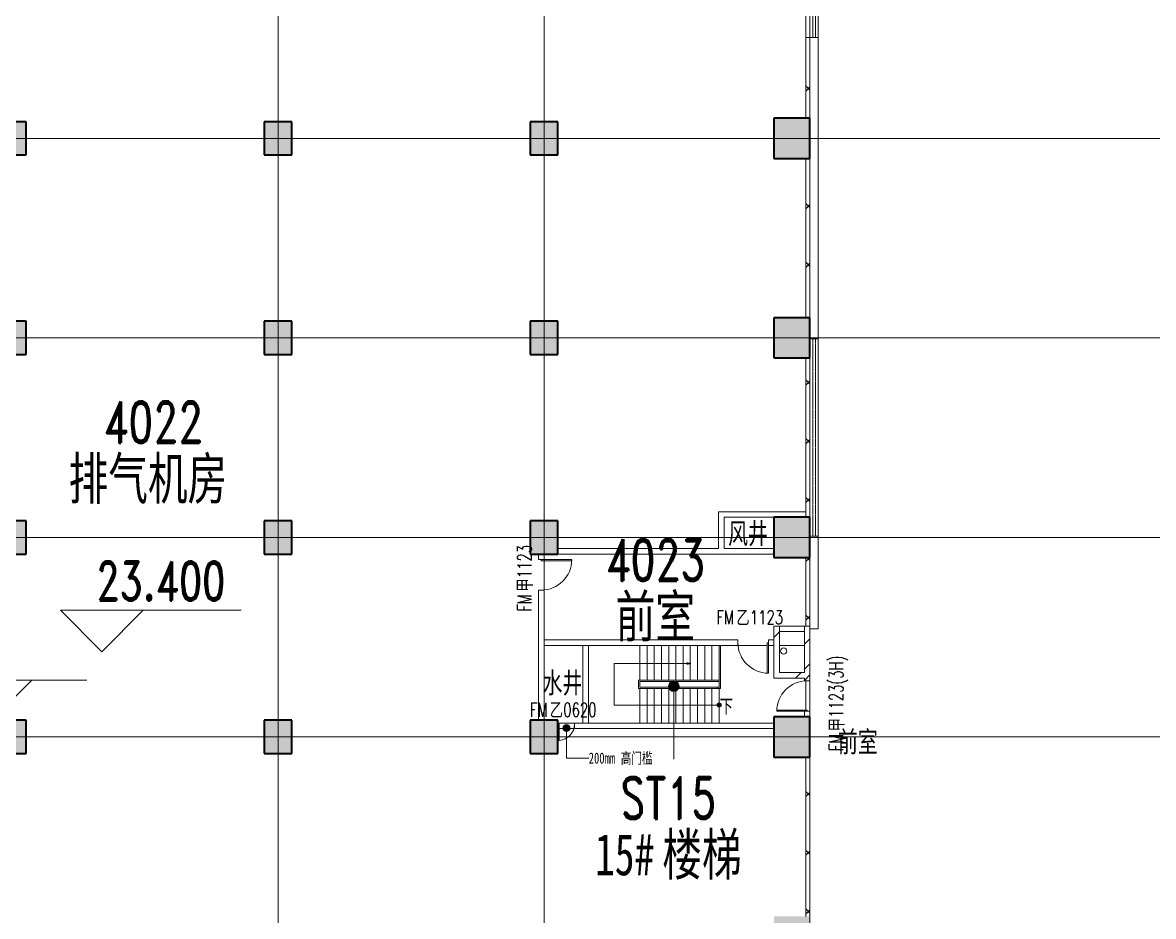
# Model space of a CAD drawing. Header units: millimetres. Extents: x -30000 to 430621, y -31706 to 192400.
# Drawn here: x 264375 to 305198, y 29525 to 61775 of the extents above; entities that cross this region are included whole.
import ezdxf

# ---------------------------------------------------------------- set-up
doc = ezdxf.new("R2010")
doc.units = ezdxf.units.MM
for name, pattern in [('DASH-2', [1.6, 0.8, -0.8]), ('架空线', [3.97, 2.38, -1.59]), ('轴网线', [22.04, 18.38, -1.83, 0, -1.83])]:
    doc.linetypes.add(name, pattern=pattern)
doc.layers.get('0').update_dxf_attribs({"color": 8})
for name, color, linetype, lineweight in [('A-ANNO-NOTE', 8, 'Continuous', 5), ('A-AREA-IDEN', 8, 'Continuous', 9), ('A-DETL-GENF', 8, 'Continuous', 18), ('A-DOOR', 8, 'Continuous', 5), ('A-DOOR-IDEN', 8, 'Continuous', 9), ('A-DOOR-OPNG', 8, 'Continuous', 5), ('A-FLOR', 8, 'Continuous', 5), ('A-FLOR-HRAL', 8, 'Continuous', 5), ('A-GLAZ', 8, 'Continuous', 5), ('A-WALL', 8, 'Continuous', 5), ('A-WALL-FNSH', 8, 'Continuous', 9), ('A-WALL-PATT', 8, 'Continuous', 9), ('G-ANNO-TEXT', 8, 'Continuous', 9), ('G-IMPT', 8, 'Continuous', 5), ('P-PIPE', 8, 'Continuous', 5), ('S-COLS', 8, 'Continuous', 5), ('S-GRID', 8, 'Continuous', 9), ('S-STRS', 8, 'Continuous', 5)]:
    doc.layers.add(name, color=color, linetype=linetype, lineweight=lineweight)
doc.styles.add('RomanD', font='romand__.ttf', dxfattribs={"width": 0.7, "height": 1500})
doc.styles.add('RomanD_1', font='romand__.ttf', dxfattribs={"width": 0.7, "height": 500})
doc.styles.add('RomanD_2', font='romand__.ttf', dxfattribs={"width": 0.7, "height": 1400})
doc.styles.add('仿宋', font='simfang.ttf', dxfattribs={"width": 0.7, "height": 500})
doc.styles.add('仿宋_2', font='simfang.ttf', dxfattribs={"width": 0.7, "height": 1500})
doc.styles.add('仿宋_5', font='simfang.ttf', dxfattribs={"width": 0.7, "height": 750})
doc.styles.add('仿宋_7', font='simfang.ttf', dxfattribs={"width": 0.7, "height": 400})
doc.styles.add('微软雅黑', font='Microsoft YaHei.ttf', dxfattribs={"width": 0.7, "height": 500})
pattern_1 = [(45, (-4e-09, 0), (-1325.825, 1325.825), []), (45, (-4e-09, 400), (-1325.825, 1325.825), []), (45, (-4e-09, 1300), (-1325.825, 1325.825), [1875, -625])]

# ---------------------------------------------------------------- blocks, each defined once
blk = doc.blocks.new('X-AR-F3-00-W-002_HLP2_rvt-1-LAY-4F-1_500-A')
at = {"layer": 'P-PIPE', "color": 96, "true_color": 0x007f00}
for start, end in [(0, 180), (180, 0)]:
    blk.add_arc((291850, 39100), 110, start, end, dxfattribs=at)
blk = doc.blocks.new('X-ST-F3-04-C-001_HLP2_rvt-1-LAY-4F-1_500-A')
at = {"layer": 'S-COLS', "true_color": 0xc0c0c0}
for points in [[(264500, 57000), (264500, 58200), (263500, 58200), (263500, 57000)], [(273100, 57000), (274100, 57000), (274100, 58200), (273100, 58200)], [(283700, 57000), (283700, 58200), (282700, 58200), (282700, 57000)], [(292650, 56875), (292800, 56875), (292800, 58325), (291500, 58325), (291500, 56875)], [(292650, 49675), (292800, 49675), (292800, 51125), (291500, 51125), (291500, 49675)], [(264500, 49800), (264500, 51000), (263500, 51000), (263500, 49800), (264334, 49800)], [(274100, 49800), (274100, 51000), (273100, 51000), (273100, 49800)], [(283700, 49800), (283700, 51000), (282700, 51000), (282700, 49800)], [(264500, 42600), (264500, 43800), (263500, 43800), (263500, 42600)], [(274100, 42600), (274100, 43800), (273100, 43800), (273100, 42600)], [(283700, 42600), (283700, 43800), (282700, 43800), (282700, 42600)], [(292800, 42475), (292800, 43925), (291500, 43925), (291500, 42475), (292710, 42475)], [(263500, 35400), (264500, 35400), (264500, 36600), (263500, 36600), (263500, 36574)], [(274100, 35400), (274100, 36600), (273100, 36600), (273100, 35400)], [(283700, 35400), (283700, 36600), (282700, 36600), (282700, 35400), (283300, 35400)], [(292780, 35275), (292800, 35275), (292800, 36725), (291500, 36725), (291500, 35275), (292752, 35275)], [(291500, 28075), (292800, 28075), (292800, 29525), (291500, 29525)]]:
    blk.add_hatch(color=9, dxfattribs=at).paths.add_polyline_path(points, flags=0)
at = {"layer": 'S-COLS', "color": 7, "lineweight": 35}
for p, q in [((264500, 58200), (263500, 58200)), ((264500, 57000), (264500, 58200)), ((274100, 58200), (273100, 58200)), ((273100, 58200), (273100, 57000)), ((274100, 57000), (274100, 58200)), ((283700, 58200), (282700, 58200)), ((282700, 58200), (282700, 57000)), ((283700, 57000), (283700, 58200)), ((292800, 58325), (291500, 58325)), ((291500, 58325), (291500, 56875)), ((292800, 56875), (292800, 58325)), ((263500, 57000), (264500, 57000)), ((273100, 57000), (274100, 57000)), ((282700, 57000), (283700, 57000)), ((291500, 56875), (292800, 56875)), ((292800, 51125), (291500, 51125)), ((291500, 51125), (291500, 49675)), ((292800, 49675), (292800, 51125)), ((264500, 51000), (263500, 51000)), ((264500, 49800), (264500, 51000)), ((274100, 51000), (273100, 51000)), ((273100, 51000), (273100, 49800)), ((274100, 49800), (274100, 51000)), ((283700, 51000), (282700, 51000)), ((282700, 51000), (282700, 49800)), ((283700, 49800), (283700, 51000)), ((263500, 49800), (264500, 49800)), ((273100, 49800), (274100, 49800)), ((282700, 49800), (283700, 49800)), ((291500, 49675), (292800, 49675)), ((264500, 43800), (263500, 43800)), ((264500, 42600), (264500, 43800)), ((274100, 43800), (273100, 43800)), ((273100, 43800), (273100, 42600)), ((274100, 42600), (274100, 43800)), ((283700, 43800), (282700, 43800)), ((282700, 43800), (282700, 42600)), ((283700, 42600), (283700, 43800)), ((292800, 43925), (291500, 43925)), ((291500, 43925), (291500, 42475)), ((292800, 42475), (292800, 43925)), ((263500, 42600), (264500, 42600)), ((273100, 42600), (274100, 42600)), ((282700, 42600), (283700, 42600)), ((291500, 42475), (292800, 42475)), ((264500, 36600), (263500, 36600)), ((264500, 35400), (264500, 36600)), ((274100, 36600), (273100, 36600)), ((273100, 36600), (273100, 35400)), ((274100, 35400), (274100, 36600)), ((283700, 36600), (282700, 36600)), ((282700, 36600), (282700, 35400)), ((283700, 35400), (283700, 36600)), ((292800, 36725), (291500, 36725)), ((291500, 36725), (291500, 35275)), ((292800, 35275), (292800, 36725)), ((263500, 35400), (264500, 35400)), ((273100, 35400), (274100, 35400)), ((282700, 35400), (283700, 35400)), ((291500, 35275), (292800, 35275))]:
    blk.add_line(p, q, dxfattribs=at)
blk = doc.blocks.new('栏杆扶手 - 栏杆扶手-1554271-LAY-4F-1_500-A')
at = {"layer": 'A-FLOR-HRAL', "lineweight": 15}
for p, q in [((286610, 38050), (286660, 38050)), ((286610, 38050), (286660, 38050)), ((286610, 38050), (286660, 38050)), ((286610, 37750), (286610, 38050)), ((286660, 38050), (289520, 38050)), ((286660, 38000), (289520, 38000)), ((286660, 37800), (286660, 38000)), ((288080, 37750), (286610, 37750)), ((288080, 37800), (286660, 37800))]:
    blk.add_line(p, q, dxfattribs=at)
blk = doc.blocks.new('顶部扶栏类型 - 顶部扶栏_内部_-1554279-LAY-4F-1_500-A')
at = {"layer": 'A-FLOR-HRAL', "lineweight": 15}
for p, q in [((289520, 37875), (289520, 39300)), ((289570, 39300), (289570, 37875)), ((288080, 37750), (288080, 37800)), ((288080, 37800), (289445, 37800)), ((289445, 37750), (288080, 37750)), ((289445, 37750), (289445, 37800)), ((289445, 37800), (289520, 37800)), ((289570, 37750), (289445, 37750)), ((289520, 37800), (289520, 37875)), ((289570, 37875), (289570, 37750))]:
    blk.add_line(p, q, dxfattribs=at)
blk = doc.blocks.new('顶部扶栏类型 - 顶部扶栏_内部_-V397-LAY-4F-1_500-A')
at = {"layer": 'A-FLOR-HRAL', "lineweight": 15}
for p, q in [((289520, 37875), (289520, 39300)), ((289570, 37875), (289570, 39300)), ((288080, 37800), (289445, 37800)), ((288080, 37750), (289445, 37750)), ((289445, 37750), (289570, 37750)), ((289520, 37775), (289520, 37875)), ((289570, 37750), (289570, 37875))]:
    blk.add_line(p, q, dxfattribs=at)
blk = doc.blocks.new('下楼梯路径-D - 顺砌剖面-1884698-LAY-4F-1_500-A')
at = {"layer": 'A-DETL-GENF', "true_color": 0x808080}
blk.add_hatch(color=8, dxfattribs=at).paths.add_polyline_path([(53, -1236), (86, -1226), (107, -1214), (126, -1180), (126, -1142), (107, -1108), (73, -1088), (44, -1088), (16, -1096), (-11, -1123), (-22, -1161), (-11, -1198), (16, -1226)], flags=0)
at = {"layer": 'A-DETL-GENF'}
for p, q in [((-3732, -1161), (-3732, 339)), ((-3732, 339), (-964, 339)), ((-964, 339), (-1109, 378)), ((-964, 339), (-1109, 300)), ((-22, -1161), (-3732, -1161)), ((53, -1161), (-22, -1161))]:
    blk.add_line(p, q, dxfattribs=at)
for start, end in [(360, 180), (180, 360)]:
    blk.add_arc((53, -1161), 75, start, end, dxfattribs=at)
blk = doc.blocks.new('AR-F3-00-STA-001_HLP2_rvt-1-LAY-4F-1_500-A')
at = {"layer": 'S-STRS', "lineweight": 15}
for p, q in [((286660, 38050), (286660, 39300)), ((286920, 38050), (286920, 39300)), ((287180, 38050), (287180, 39300)), ((287440, 38050), (287440, 39300)), ((287700, 38050), (287700, 39300)), ((287960, 38050), (287960, 39300)), ((288220, 38050), (288220, 39300)), ((288480, 38050), (288480, 39300)), ((288740, 38050), (288740, 39300)), ((289000, 38050), (289000, 39300)), ((289260, 38050), (289260, 39300)), ((291260, 39300), (290200, 39300)), ((292600, 39300), (291700, 39300)), ((292650, 36965), (292650, 38025)), ((286660, 37750), (286660, 36500)), ((286920, 37750), (286920, 36500)), ((287180, 37750), (287180, 36500)), ((287440, 37750), (287440, 36500)), ((287700, 37750), (287700, 36500)), ((287960, 37750), (287960, 36500)), ((288220, 37750), (288220, 36500)), ((288480, 37750), (288480, 36500)), ((288740, 37750), (288740, 36500)), ((289000, 37750), (289000, 36500)), ((289260, 37750), (289260, 36500)), ((289520, 37750), (289520, 37225)), ((289520, 37220), (289520, 37075)), ((289520, 37075), (289520, 36500))]:
    blk.add_line(p, q, dxfattribs=at)
at = {"layer": 'S-STRS', "linetype": '架空线', "lineweight": 15}
for p, q in [((286660, 38050), (286660, 39300)), ((286920, 38050), (286920, 39300)), ((287180, 38050), (287180, 39300)), ((287440, 38050), (287440, 39300)), ((287700, 38050), (287700, 39300)), ((287960, 38050), (287960, 39300)), ((288220, 38050), (288220, 39300)), ((288480, 38050), (288480, 39300)), ((288740, 38050), (288740, 39300)), ((289000, 38050), (289000, 39300)), ((289260, 38050), (289260, 39300)), ((286660, 37750), (286660, 36500)), ((286920, 37750), (286920, 36500)), ((287180, 37750), (287180, 36500)), ((287440, 37750), (287440, 36500)), ((287700, 37750), (287700, 36500)), ((287960, 37750), (287960, 36500)), ((288220, 37750), (288220, 36500)), ((288480, 37750), (288480, 36500)), ((288740, 37750), (288740, 36500)), ((289000, 37750), (289000, 36500)), ((289260, 37750), (289260, 36500)), ((289520, 37750), (289520, 37225)), ((289520, 37220), (289520, 37075)), ((289520, 37075), (289520, 36500))]:
    blk.add_line(p, q, dxfattribs=at)
at = {"color": 163, "lineweight": 15, "true_color": 0x667fcc}
for name in ['顶部扶栏类型 - 顶部扶栏_内部_-1554279-LAY-4F-1_500-A', '顶部扶栏类型 - 顶部扶栏_内部_-V397-LAY-4F-1_500-A', '栏杆扶手 - 栏杆扶手-1554271-LAY-4F-1_500-A']:
    blk.add_blockref(name, (0, 0), dxfattribs=at)
at = {"lineweight": 15}
blk.add_blockref('下楼梯路径-D - 顺砌剖面-1884698-LAY-4F-1_500-A', (289467, 38311), dxfattribs=at)
at = {"layer": 'A-ANNO-NOTE', "color": 7, "lineweight": 15, "insert": (289541, 37353), "char_height": 500, "width": 673.42, "attachment_point": 1, "style": '仿宋'}
blk.add_mtext('\\f仿宋|b0|i0|c134|p49|;\\W.7;下', dxfattribs=at)
blk = doc.blocks.new('剖切号 - 剖切号-930385-LAY-4F-1_500-A')
at = {"layer": 'A-DETL-GENF', "color": 91, "lineweight": 5, "true_color": 0x77ff77}
for p, q in [((0, 14000), (0, 1000)), ((1500, 500), (0, 1000)), ((1500, 500), (-1500, -500)), ((-1500, -500), (0, -1000)), ((0, -1000), (0, -14000))]:
    blk.add_line(p, q, dxfattribs=at)
blk = doc.blocks.new('X-AR-F3-00-W-003_HLP2_rvt-1-LAY-4F-1_500-A')
at = {"color": 91, "lineweight": 5, "true_color": 0x77ff77, "rotation": 180}
blk.add_blockref('剖切号 - 剖切号-930385-LAY-4F-1_500-A', (305800, 26650), dxfattribs=at)
blk = doc.blocks.new('单扇平开防火门_带观察窗 - FM甲1123-4703356-LAY-4F-1_500-A')
at = {"layer": 'A-DOOR'}
for p, q in [((510, -1100), (510, 0)), ((550, 0), (510, 0)), ((510, 0), (510, -700)), ((510, 0), (550, 0)), ((550, 0), (550, -1100)), ((550, -700), (550, -100)), ((510, -700), (510, -900)), ((550, -900), (550, -700)), ((510, -900), (510, -1100)), ((550, -1100), (510, -1100)), ((510, -1100), (550, -1100)), ((550, -1100), (550, -900))]:
    blk.add_line(p, q, dxfattribs=at)
blk.add_arc((550, 0), 1100, 180, 270, dxfattribs=at)
at = {"layer": 'A-DOOR-OPNG'}
for p, q in [((-550, 100), (-550, -100)), ((550, 99), (550, -100))]:
    blk.add_line(p, q, dxfattribs=at)
blk = doc.blocks.new('单扇平开防火门_带观察窗 - FM乙1123-4703410-LAY-4F-1_500-A')
at = {"layer": 'A-DOOR'}
for p, q in [((510, -1100), (510, 0)), ((550, 0), (510, 0)), ((510, 0), (510, -700)), ((510, 0), (550, 0)), ((550, 0), (550, -1100)), ((550, -700), (550, -100)), ((510, -700), (510, -900)), ((550, -900), (550, -700)), ((510, -900), (510, -1100)), ((550, -1100), (510, -1100)), ((510, -1100), (550, -1100)), ((550, -1100), (550, -900))]:
    blk.add_line(p, q, dxfattribs=at)
blk.add_arc((550, 0), 1100, 180, 270, dxfattribs=at)
at = {"layer": 'A-DOOR-OPNG'}
for p, q in [((-550, 100), (-550, -100)), ((550, 99), (550, -100))]:
    blk.add_line(p, q, dxfattribs=at)
blk = doc.blocks.new('三列窗 - XC3612_A_-4606072-LAY-4F-1_500-A')
at = {"layer": 'A-GLAZ'}
for p, q in [((-1760, -150), (-1760, 150)), ((-1760, 150), (-587, 150)), ((-1760, 50), (-587, 50)), ((-587, 150), (-587, -150)), ((587, 150), (-587, 150)), ((-587, 150), (-587, -150)), ((587, 50), (-587, 50)), ((587, 150), (587, -150)), ((1760, 150), (587, 150)), ((587, -150), (587, 150)), ((1760, 50), (587, 50)), ((1760, -150), (1760, 150)), ((-587, -50), (-1760, -50)), ((-587, -150), (-1075, -150)), ((-587, -50), (587, -50)), ((-587, -150), (587, -150)), ((587, -50), (1760, -50)), ((587, -150), (1760, -150))]:
    blk.add_line(p, q, dxfattribs=at)
blk = doc.blocks.new('单扇平开防火门_带观察窗 - FM甲1123_3H_-4796242-LAY-4F-1_500-A')
at = {"layer": 'A-DOOR'}
for p, q in [((510, -1100), (510, 0)), ((550, 0), (510, 0)), ((510, 0), (510, -700)), ((510, 0), (550, 0)), ((550, 0), (550, -1100)), ((550, -700), (550, -100)), ((510, -700), (510, -900)), ((550, -900), (550, -700)), ((510, -900), (510, -1100)), ((550, -1100), (510, -1100)), ((510, -1100), (550, -1100)), ((550, -1100), (550, -900))]:
    blk.add_line(p, q, dxfattribs=at)
blk.add_arc((550, 0), 1100, 180, 270, dxfattribs=at)
at = {"layer": 'A-DOOR-OPNG'}
for p, q in [((-550, 100), (-550, -100)), ((550, 99), (550, -100))]:
    blk.add_line(p, q, dxfattribs=at)
blk = doc.blocks.new('单扇平开门1 - FM乙0620-4228895-LAY-4F-1_500-A')
at = {"layer": 'A-DOOR'}
for p, q in [((250, 530), (300, 530)), ((250, -70), (250, 530)), ((250, -70), (300, -70))]:
    blk.add_line(p, q, dxfattribs=at)
blk.add_arc((300, -68), 600, 94.7802, 180, dxfattribs=at)
blk = doc.blocks.new('百叶窗-带贴面 - BYC7218-4911921-LAY-4F-1_500-A')
at = {"layer": 'A-GLAZ'}
for p, q in [((-3629, 250), (3651, 250)), ((3651, 250), (-3629, 250))]:
    blk.add_line(p, q, dxfattribs=at)
at = {"layer": 'A-GLAZ', "linetype": 'DASH-2'}
for p, q in [((-3549, -50), (-3549, 250)), ((3571, 250), (-3549, 250)), ((3571, 150), (-3549, 150)), ((3571, 50), (-3549, 50)), ((3571, -50), (3571, 250)), ((3571, -50), (-3549, -50))]:
    blk.add_line(p, q, dxfattribs=at)
blk = doc.blocks.new('分区-小比例 - 分区-小比例_dwg-3125162-LAY-4F-1_500-A')
at = {"layer": 'G-IMPT', "color": 9, "true_color": 0xbababa}
for p, q in [((269709, 65968), (256860, 53104)), ((265746, 65968), (271691, 65968))]:
    blk.add_line(p, q, dxfattribs=at)
blk = doc.blocks.new('分区-小比例 - A-1058767-LAY-4F-1_500-A')
blk.add_blockref('分区-小比例 - 分区-小比例_dwg-3125162-LAY-4F-1_500-A', (5054, 3407))
blk = doc.blocks.new('高程点-说明仿宋-2 - 高程点-说明仿宋-2-1141479-LAY-4F-1_500-A')
at = {"layer": 'A-ANNO-NOTE', "lineweight": 18}
for p, q in [((10.062, 2.987), (-2.987, 2.987)), ((0, 0), (-2.987, 2.987)), ((0, 0), (2.987, 2.987))]:
    blk.add_line(p, q, dxfattribs=at)

msp = doc.modelspace()

# ---------------------------------------------------------------- hatches: boundary and pattern name
at = {"layer": 'A-AREA-IDEN', "lineweight": 18}
h = msp.add_hatch(color=256, dxfattribs=at)
edge = h.paths.add_edge_path(flags=0)
edge.add_arc((287885.3, 37827.2), 187.5, 0, 360)
at = {"layer": 'A-WALL-PATT', "lineweight": 5}
h = msp.add_hatch(dxfattribs=at)
h.set_pattern_fill('FP_13', color=256, style=0, pattern_type=2)
h.set_pattern_definition([(45, (-4e-09, 0), (-1060.66, 1060.66), []), (135, (-4e-09, 0), (-1060.66, -1060.66), [])])
h.paths.add_polyline_path([(292748, 15125), (292800, 15125), (292800, 20875), (292650, 20875), (292650, 15125)], flags=0)
h.paths.add_polyline_path([(292800, 22325), (292800, 28075), (292650, 28075), (292650, 22325), (292718.3, 22325)], flags=0)
h.paths.add_polyline_path([(292650, 29525), (292800, 29525), (292800, 35275), (292650, 35275), (292650, 32395.9)], flags=0)
h.paths.add_polyline_path([(292650, 40000.5), (292800, 40000.5), (292800, 42475), (292650, 42475), (292650, 40567.3)], flags=0)
h.paths.add_polyline_path([(292657.3, 43925), (292800, 43925), (292800, 49675), (292650, 49675), (292650, 43925)], flags=0)
h.paths.add_polyline_path([(292650, 51125), (292800, 51125), (292800, 56875), (292650, 56875), (292650, 53100)], flags=0)
h.paths.add_polyline_path([(292800, 58325), (292799, 61240), (292650, 61240), (292650, 58325), (292799, 58325)], flags=0)
h.paths.add_polyline_path([(292789.9, 65525), (292800, 65525), (292800, 71275), (292650, 71275), (292650, 65525)], flags=0)
h.paths.add_polyline_path([(292800, 72725), (292800, 76100), (292650, 76100), (292650, 72725), (292694.6, 72725)], flags=0)
h.paths.add_polyline_path([(292650, 82700.5), (292800, 82700.5), (292800, 85675), (292650, 85675), (292650, 83024.7)], flags=0)
h.paths.add_polyline_path([(292650, 87125), (292800, 87125), (292800, 92875), (292650, 92875), (292650, 89595.6)], flags=0)
h.paths.add_polyline_path([(292799, 94325), (292800, 94325), (292799, 97240), (292650, 97240), (292650, 94325), (292680.1, 94325)], flags=0)
h.paths.add_polyline_path([(292800, 101525), (292800, 107275), (292650, 107275), (292650, 101525), (292657.8, 101525)], flags=0)
h.paths.add_polyline_path([(292800, 108725), (292800, 114475), (292650, 114475), (292650, 108725), (292731.1, 108725)], flags=0)
h = msp.add_hatch(dxfattribs=at)
h.set_pattern_fill('FP_16', color=256, style=0, pattern_type=2)
h.set_pattern_definition(pattern_1)
h.paths.add_polyline_path([(291700, 38325), (291700, 40000.5), (291500, 40000.5), (291500, 38325)], flags=0)
h = msp.add_hatch(dxfattribs=at)
h.set_pattern_fill('FP_16', color=256, style=0, pattern_type=2)
h.set_pattern_definition(pattern_1)
h.paths.add_polyline_path([(292705.9, 36725), (292800, 36725), (292800, 36925), (292600, 36925), (292600, 36725), (292650, 36725)], flags=0)
h.paths.add_polyline_path([(292600, 38025), (292800, 38025), (292800, 40000.5), (292600, 40000.5), (292600, 38125)], flags=0)
h = msp.add_hatch(dxfattribs=at)
h.set_pattern_fill('FP_16', color=256, style=0, pattern_type=2)
h.set_pattern_definition(pattern_1)
h.paths.add_polyline_path([(292000, 38125), (292600, 38125), (292600, 38325), (291500, 38325), (291500, 38125), (291700, 38125)], flags=0)
at = {"layer": 'G-ANNO-TEXT'}
h = msp.add_hatch(color=256, dxfattribs=at)
edge = h.paths.add_edge_path(flags=0)
edge.add_arc((284010.2, 36321.2), 125, 0, 360)

# ---------------------------------------------------------------- linework, layer by layer
at = {"layer": 'A-AREA-IDEN', "lineweight": 18}
msp.add_line((287885.3, 37827.2), (287885.3, 35193), dxfattribs=at)
msp.add_circle((287885.3, 37827.2), 187.5, dxfattribs=at)
at = {"layer": 'A-FLOR'}
for p, q in [((290200, 39300), (291260, 39300)), ((291700, 39300), (292600, 39300))]:
    msp.add_line(p, q, dxfattribs=at)
at = {"layer": 'A-WALL'}
for p, q in [((292650, 61240), (292650, 64075)), ((292650, 43925), (292650, 44125)), ((291700, 40000.5), (291700, 39800.5)), ((292600, 39800.5), (292600, 40000.5)), ((291500, 39300), (291500, 39500)), ((283700, 36500), (284300, 36500)), ((284300, 36300), (283700, 36300))]:
    msp.add_line(p, q, dxfattribs=at)
at = {"layer": 'A-WALL', "lineweight": 9}
for p, q in [((292650, 61240), (292650, 58325)), ((292799, 61240), (292650, 61240)), ((292800, 61240), (292800, 58325)), ((292800, 58325), (292800, 61240)), ((292650, 56875), (292650, 51125)), ((292800, 56875), (292800, 51125)), ((292800, 51125), (292800, 56875)), ((292650, 49675), (292650, 44125)), ((292800, 49675), (292800, 43925)), ((292800, 43925), (292800, 49675)), ((292650, 44125), (289500, 44125)), ((289500, 44125), (289500, 42800)), ((289700, 43925), (291500, 43925)), ((289700, 42800), (289700, 43925)), ((283000, 42600), (283000, 42400)), ((283200, 42400), (283200, 42600)), ((289500, 42800), (283700, 42800)), ((283700, 42600), (291500, 42600)), ((291500, 42800), (289700, 42800)), ((292650, 42475), (292650, 40000.5)), ((292800, 42475), (292800, 39900)), ((292800, 40000.5), (292800, 42475)), ((283000, 42400), (283200, 42400)), ((283000, 41300), (283000, 39500)), ((283200, 41300), (283000, 41300)), ((283200, 39500), (283200, 41300)), ((291500, 40000.5), (291500, 39500)), ((292800, 40000.5), (291500, 40000.5)), ((291700, 38325), (291700, 39800.5)), ((291700, 39800.5), (292600, 39800.5)), ((292600, 39800.5), (292600, 38325)), ((292800, 38025), (292800, 40000.5)), ((283000, 39500), (283000, 36600)), ((290200, 39500), (283200, 39500)), ((283200, 39300), (290200, 39300)), ((283200, 36600), (283200, 39300)), ((284600, 39300), (284600, 36500)), ((284800, 39300), (284600, 39300)), ((284800, 36500), (284800, 39300)), ((290200, 39300), (290200, 39500)), ((291500, 39500), (291300, 39500)), ((291300, 39500), (291300, 39300)), ((291300, 39300), (291500, 39300)), ((291500, 39300), (291500, 38125)), ((291500, 38125), (292600, 38125)), ((292600, 38325), (291700, 38325)), ((292600, 38125), (292600, 38025)), ((292600, 38025), (292800, 38025)), ((292600, 36925), (292600, 36725)), ((292800, 36925), (292600, 36925)), ((292800, 36725), (292800, 36925)), ((291500, 36500), (284300, 36500)), ((284300, 36500), (284300, 36300)), ((284600, 36500), (284800, 36500)), ((284300, 36300), (291500, 36300)), ((292650, 35275), (292650, 29525)), ((292800, 29525), (292800, 35275))]:
    msp.add_line(p, q, dxfattribs=at)
at = {"layer": 'A-WALL-FNSH', "lineweight": 5}
for p, q in [((293100, 39900), (293100, 61240)), ((292800, 39900), (293100, 39900))]:
    msp.add_line(p, q, dxfattribs=at)
at = {"layer": 'G-ANNO-TEXT'}
for p, q in [((284010.2, 36321.2), (284010.2, 35235.8)), ((284010.2, 35235.8), (284813.1, 35235.8))]:
    msp.add_line(p, q, dxfattribs=at)
msp.add_circle((284010.2, 36321.2), 125, dxfattribs=at)
at = {"layer": 'S-GRID', "linetype": '轴网线'}
for p, q in [((273600, -17706.2), (273600, 174400)), ((283200, -17706.2), (283200, 174400)), ((292800, -17706.2), (292800, 174400)), ((-16000, 57600), (308800, 57600)), ((-16000, 50400), (308800, 50400)), ((-16000, 43200), (308800, 43200)), ((-16000, 36000), (308800, 36000))]:
    msp.add_line(p, q, dxfattribs=at)

# ---------------------------------------------------------------- block references
at = {"lineweight": 5}
for name in ['X-AR-F3-00-W-003_HLP2_rvt-1-LAY-4F-1_500-A', 'X-AR-F3-00-W-002_HLP2_rvt-1-LAY-4F-1_500-A', 'X-ST-F3-04-C-001_HLP2_rvt-1-LAY-4F-1_500-A', 'AR-F3-00-STA-001_HLP2_rvt-1-LAY-4F-1_500-A']:
    msp.add_blockref(name, (0, 0), dxfattribs=at)
at = {"layer": 'A-ANNO-NOTE', "lineweight": 18, "xscale": 500, "yscale": 500, "zscale": 500}
msp.add_blockref('高程点-说明仿宋-2 - 高程点-说明仿宋-2-1141479-LAY-4F-1_500-A', (267232.2, 39075.7), dxfattribs=at)
at = {"layer": 'A-DETL-GENF', "lineweight": 5}
msp.add_blockref('分区-小比例 - A-1058767-LAY-4F-1_500-A', (-10056.6, -31326.9), dxfattribs=at)
at = {"layer": 'A-DOOR'}
for name, p, rotation in [('单扇平开防火门_带观察窗 - FM甲1123-4703356-LAY-4F-1_500-A', (283100, 41850), 89.99999999999962), ('单扇平开防火门_带观察窗 - FM甲1123_3H_-4796242-LAY-4F-1_500-A', (292700, 37475), 270.0000000000009), ('单扇平开门1 - FM乙0620-4228895-LAY-4F-1_500-A', (284000, 36400), 180)]:
    msp.add_blockref(name, p, dxfattribs=dict(at, rotation=rotation))
msp.add_blockref('单扇平开防火门_带观察窗 - FM乙1123-4703410-LAY-4F-1_500-A', (290750, 39400), dxfattribs=at)
at = {"layer": 'A-GLAZ', "rotation": 269.9999999999996}
for name, p in [('三列窗 - XC3612_A_-4606072-LAY-4F-1_500-A', (292950, 63000)), ('百叶窗-带贴面 - BYC7218-4911921-LAY-4F-1_500-A', (292850, 46811.4))]:
    msp.add_blockref(name, p, dxfattribs=at)

# ---------------------------------------------------------------- texts
at = {"layer": 'A-ANNO-NOTE', "lineweight": 9, "insert": (267035.5, 42324.7), "char_height": 1400, "width": 6229.112, "attachment_point": 1, "style": 'RomanD_2'}
msp.add_mtext('23.400', dxfattribs=at)
at = {"layer": 'A-AREA-IDEN', "attachment_point": 1}
for s, insert, char_height, width, style in [('4022', (267291.9, 48107.2), 1500, 4826.159, 'RomanD'), ('排气机房', (266034.9, 46073.1), 1500, 7856.537, '仿宋_2'), ('风井', (289845.3, 43718.6), 750, 2020.252, '仿宋_5'), ('4023', (285423.1, 43135.9), 1500, 4826.159, 'RomanD'), ('前室', (285786.6, 41101.8), 1500, 3928.269, '仿宋_2'), ('水井', (283148, 38327.7), 750, 2020.252, '仿宋_5'), ('ST15', (285957.3, 34543.3), 1500, 4657.804, 'RomanD'), ('楼梯', (287468.9, 32509.1), 1500, 3928.269, '仿宋_2'), ('15#', (285038.1, 32509.1), 1500, 2946.202, '仿宋_2')]:
    msp.add_mtext(s, dxfattribs=dict(at, insert=insert, char_height=char_height, width=width, style=style))
at = {"layer": 'A-DOOR-IDEN', "char_height": 500, "attachment_point": 1, "rotation": 90}
for s, insert, width, style in [('1123', (282243.1, 41729), 1683.544, 'RomanD_1'), ('\\f微软雅黑|b0|i0|c134|p34|;\\W.7;甲', (282243.1, 41242.8), 589.24, '微软雅黑'), ('FM', (282243.1, 40525.1), 869.831, 'RomanD_1'), ('1123(3H)', (293499.3, 36691.1), 3114.556, 'RomanD_1'), ('\\f微软雅黑|b0|i0|c134|p34|;\\W.7;甲', (293499.3, 36205), 589.24, '微软雅黑'), ('FM', (293499.3, 35487.3), 869.831, 'RomanD_1')]:
    msp.add_mtext(s, dxfattribs=dict(at, insert=insert, width=width, style=style))
at = {"layer": 'A-DOOR-IDEN', "char_height": 500, "attachment_point": 1}
for s, insert, width, style in [('FM', (289425.1, 40567.2), 869.831, 'RomanD_1'), ('\\f微软雅黑|b0|i0|c134|p34|;\\W.7;乙', (290142.8, 40567.2), 589.24, '微软雅黑'), ('1123', (290629, 40567.2), 1683.544, 'RomanD_1'), ('FM', (282691, 37230.1), 869.831, 'RomanD_1'), ('\\f微软雅黑|b0|i0|c134|p34|;\\W.7;乙', (283408.7, 37230.1), 589.24, '微软雅黑'), ('0620', (283894.9, 37230.1), 1683.544, 'RomanD_1')]:
    msp.add_mtext(s, dxfattribs=dict(at, insert=insert, width=width, style=style))
at = {"layer": 'G-ANNO-TEXT', "attachment_point": 1}
for s, insert, char_height, width, style in [('前室', (293813.9, 36203.5), 750, 2020.253, '仿宋_5'), ('200mm', (284813.1, 35435.8), 400, 1402.953, '仿宋_7'), ('高门槛', (285970.6, 35435.8), 400, 1683.544, '仿宋_7')]:
    msp.add_mtext(s, dxfattribs=dict(at, insert=insert, char_height=char_height, width=width, style=style))

doc.saveas('drawing.dxf')
